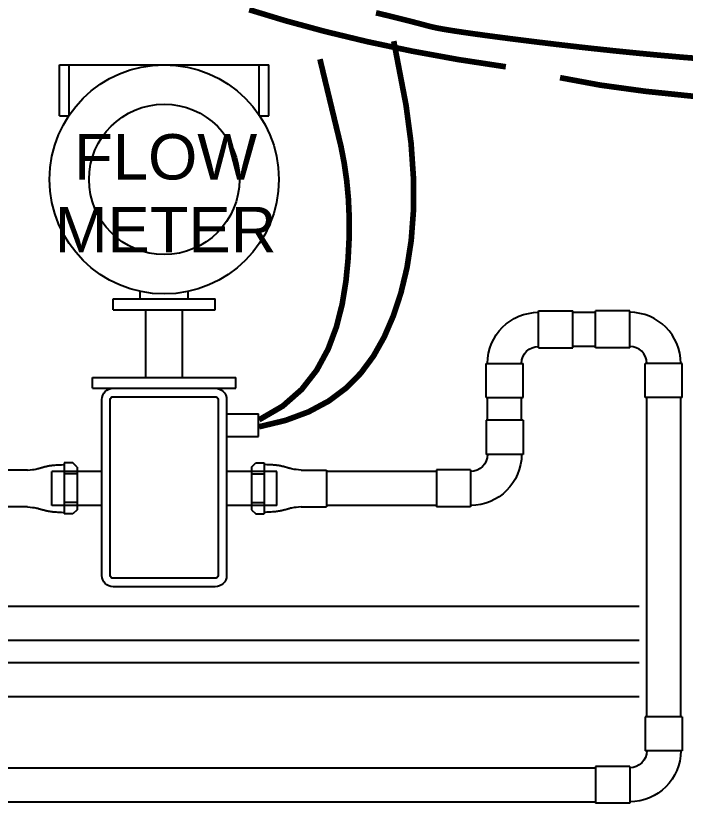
# Model space of a CAD drawing. Header units: inches. Extents: x -1574 to 492, y -294 to 234.
# Drawn here: x -725.26 to -710.51, y -174 to -156.64 of the extents above; entities that cross this region are included whole.
import ezdxf
from ezdxf.enums import TextEntityAlignment as Align

# ---------------------------------------------------------------- set-up
doc = ezdxf.new("R2010")
doc.units = ezdxf.units.IN
doc.header["$MEASUREMENT"] = 0
doc.layers.add('EXTERIOR ELEC EQUIP', color=190, linetype='Continuous')
doc.layers.add('EXTERIOR PLUMB EQUIP', color=250, linetype='Continuous')
doc.styles.get("Standard").update_dxf_attribs({"font": 'ARIAL.TTF'})

# ---------------------------------------------------------------- blocks, each defined once
blk = doc.blocks.new('90ELL')
at = {"linetype": 'Continuous'}
for p, q in [((-0.271, 0), (-0.271, -0.5)), ((-0.271, 0), (0.271, 0)), ((0.271, 0), (0.271, -0.5)), ((-0.271, -0.5), (0.271, -0.5)), ((0.5, -0.729), (1, -0.729)), ((0.5, -0.729), (0.5, -1.271)), ((1, -0.729), (1, -1.271)), ((0.5, -1.271), (1, -1.271))]:
    blk.add_line(p, q, dxfattribs=at)
for radius in [0.75, 0.25]:
    blk.add_arc((0.5, -0.5), radius, 180, 270, dxfattribs=at)
blk = doc.blocks.new('FTG MALE')
at = {"linetype": 'Continuous'}
for p, q in [((0.039, -0.625), (-0.086, -0.625)), ((-0.086, -0.625), (-0.086, -1.375)), ((0.102, -0.688), (0.039, -0.625)), ((0.102, -0.688), (0.102, -1.313)), ((-0.628, -0.729), (-1, -0.729)), ((-1, -0.729), (-1, -1.271)), ((0.102, -0.783), (-0.086, -0.783)), ((-0.628, -1.271), (-1, -1.271)), ((0.102, -1.208), (-0.086, -1.208)), ((0.039, -1.375), (-0.086, -1.375)), ((0.102, -1.313), (0.039, -1.375))]:
    blk.add_line(p, q, dxfattribs=at)
for points in [[(-0.628, -0.729), (-0.587, -0.726), (-0.553, -0.722), (-0.526, -0.719), (-0.504, -0.715), (-0.487, -0.712), (-0.473, -0.709), (-0.462, -0.706), (-0.452, -0.703), (-0.443, -0.701), (-0.434, -0.698), (-0.426, -0.696), (-0.418, -0.693), (-0.41, -0.691), (-0.402, -0.689), (-0.394, -0.686), (-0.386, -0.684), (-0.377, -0.682), (-0.369, -0.679), (-0.36, -0.677), (-0.351, -0.675), (-0.342, -0.673), (-0.333, -0.671), (-0.325, -0.669), (-0.316, -0.668), (-0.308, -0.666), (-0.301, -0.665), (-0.293, -0.664), (-0.286, -0.663), (-0.279, -0.662), (-0.271, -0.661), (-0.263, -0.66), (-0.255, -0.66), (-0.246, -0.659), (-0.235, -0.657), (-0.222, -0.656), (-0.206, -0.655), (-0.185, -0.654), (-0.158, -0.652), (-0.126, -0.651), (-0.086, -0.649)], [(-0.628, -1.271), (-0.587, -1.275), (-0.553, -1.278), (-0.526, -1.282), (-0.504, -1.285), (-0.487, -1.288), (-0.473, -1.291), (-0.462, -1.294), (-0.452, -1.297), (-0.443, -1.3), (-0.434, -1.302), (-0.426, -1.305), (-0.418, -1.307), (-0.41, -1.31), (-0.402, -1.312), (-0.394, -1.314), (-0.386, -1.316), (-0.377, -1.319), (-0.369, -1.321), (-0.36, -1.323), (-0.351, -1.325), (-0.342, -1.327), (-0.333, -1.329), (-0.325, -1.331), (-0.316, -1.333), (-0.308, -1.334), (-0.301, -1.335), (-0.293, -1.336), (-0.286, -1.337), (-0.279, -1.338), (-0.271, -1.339), (-0.263, -1.34), (-0.255, -1.341), (-0.246, -1.342), (-0.235, -1.343), (-0.222, -1.344), (-0.206, -1.345), (-0.185, -1.347), (-0.158, -1.348), (-0.126, -1.35), (-0.086, -1.351)]]:
    blk.add_lwpolyline(points, dxfattribs=at)
blk = doc.blocks.new('FLOWMTR')
for p, q in [((-2.305, 11.505), (2.305, 11.505)), ((-2.305, 10.38), (-2.305, 11.505)), ((-2.095, 10.38), (-2.095, 11.505)), ((2.095, 10.38), (2.095, 11.505)), ((2.305, 10.38), (2.305, 11.505)), ((-2.305, 10.38), (-2.121, 10.38)), ((2.121, 10.38), (2.305, 10.38)), ((-0.529, 6.345), (-0.529, 6.51)), ((0.529, 6.345), (0.529, 6.51)), ((-1.125, 6.345), (1.125, 6.345)), ((-1.125, 6.107), (-1.125, 6.345)), ((1.125, 6.107), (1.125, 6.345)), ((-1.125, 6.107), (1.125, 6.107)), ((-0.406, 4.613), (-0.406, 6.107)), ((0.406, 4.613), (0.406, 6.107)), ((-1.58, 4.375), (-1.58, 4.613)), ((-1.58, 4.613), (1.58, 4.613)), ((1.58, 4.375), (1.58, 4.613)), ((-1.58, 4.375), (1.58, 4.375)), ((1.375, 3.815), (2.075, 3.815)), ((2.075, 3.315), (2.075, 3.815)), ((1.375, 3.315), (2.075, 3.315)), ((-2.48, 1.791), (-2.48, 2.541)), ((-1.375, 2.541), (-2.48, 2.541)), ((2.48, 2.541), (1.375, 2.541)), ((2.48, 1.791), (2.48, 2.541)), ((-1.375, 1.791), (-2.48, 1.791)), ((2.48, 1.791), (1.375, 1.791))]:
    blk.add_line(p, q)
for points in [[(1.125, 0), (-1.125, 0, -0.414214), (-1.375, 0.25), (-1.375, 4.125, -0.414214), (-1.125, 4.375), (1.125, 4.375, -0.414214), (1.375, 4.125), (1.375, 0.25, -0.414214)], [(1.125, 0.188), (-1.125, 0.188, -0.414214), (-1.188, 0.25), (-1.188, 4.125, -0.414214), (-1.125, 4.188), (1.125, 4.188, -0.414214), (1.188, 4.125), (1.188, 0.25, -0.414214)]]:
    blk.add_lwpolyline(points, format="xyb", close=True)
for radius in [2.526, 1.657]:
    blk.add_circle((0, 8.979), radius)

msp = doc.modelspace()

# ---------------------------------------------------------------- linework, layer by layer
at = {"layer": 'EXTERIOR ELEC EQUIP', "const_width": 0.125}
for points in [[(-720.11988, -156.51103), (-719.31984, -156.75386), (-718.4503, -156.98979), (-717.52067, -157.21403), (-716.54035, -157.4218), (-715.51877, -157.6083), (-714.46532, -157.76875)], [(-719.90182, -165.54861), (-719.38144, -165.24651), (-718.96197, -164.87738), (-718.63227, -164.45461), (-718.38121, -163.99155), (-718.19766, -163.50157), (-718.07048, -162.99805), (-717.98855, -162.49434), (-717.94073, -162.00383), (-717.91751, -161.5373), (-717.91584, -161.09527), (-717.93427, -160.67566), (-717.97138, -160.27642), (-718.02572, -159.89548), (-718.09586, -159.53079), (-718.56121, -157.60056)], [(-695.21986, -158.48687), (-696.78573, -158.59625), (-698.16784, -158.67548), (-699.40238, -158.72808), (-700.52554, -158.75754), (-701.57352, -158.76738), (-702.58251, -158.76109), (-703.58869, -158.74219), (-704.62825, -158.71417), (-705.7272, -158.67943), (-706.87075, -158.63585), (-708.03394, -158.58022), (-709.1918, -158.5093), (-710.31936, -158.41989), (-711.39165, -158.30874), (-712.38371, -158.17263), (-713.27056, -158.00835)]]:
    msp.add_lwpolyline(points, dxfattribs=at)
at = {"layer": 'EXTERIOR ELEC EQUIP', "color": 60, "const_width": 0.125}
for points in [[(-717.3258, -156.5794), (-717.28634, -156.5887), (-717.24678, -156.59806), (-717.20713, -156.60749), (-717.16739, -156.61699), (-717.12756, -156.62656), (-717.08765, -156.6362), (-717.04765, -156.6459), (-717.00757, -156.65566), (-716.96742, -156.6655), (-716.92719, -156.6754), (-716.88688, -156.68536), (-716.8465, -156.6954), (-716.80606, -156.70549), (-716.76554, -156.71565), (-716.72496, -156.72588), (-716.68432, -156.73616), (-716.64362, -156.74651), (-716.60286, -156.75693), (-716.56205, -156.76741), (-716.52118, -156.77795), (-716.48027, -156.78854), (-716.43941, -156.79918), (-716.39867, -156.80983), (-716.35816, -156.82046), (-716.31796, -156.83106), (-716.27817, -156.8416), (-716.23887, -156.85206), (-716.20017, -156.8624), (-716.16159, -156.87267), (-716.12053, -156.88318), (-716.07383, -156.89429), (-716.01832, -156.90638), (-715.95083, -156.91982), (-715.86821, -156.93496), (-715.76729, -156.95219), (-715.64491, -156.97188), (-715.49836, -156.99432), (-715.3267, -157.01955), (-715.12947, -157.04752), (-714.90618, -157.07819), (-714.65637, -157.11152), (-714.37954, -157.14748), (-714.07523, -157.18602), (-713.74296, -157.2271), (-713.38236, -157.2706), (-712.99348, -157.31606), (-712.5765, -157.36292), (-712.13157, -157.41065), (-711.65885, -157.45869), (-711.15852, -157.5065), (-710.63074, -157.55354), (-710.07567, -157.59925)], [(-719.90182, -165.70173), (-719.3198, -165.56193), (-718.81068, -165.37288), (-718.36834, -165.13555), (-717.9867, -164.85094), (-717.65963, -164.52004), (-717.38104, -164.14383), (-717.14482, -163.7233), (-716.94487, -163.25943), (-716.77688, -162.75244), (-716.64372, -162.19942), (-716.55005, -161.5967), (-716.50056, -160.94059), (-716.4999, -160.22742), (-716.55275, -159.45351), (-716.66377, -158.61518), (-716.93455, -157.20342)]]:
    msp.add_lwpolyline(points, dxfattribs=at)
at = {"layer": 'EXTERIOR PLUMB EQUIP'}
for p, q in [((-712.48636, -163.18384), (-712.99194, -163.18384)), ((-712.48636, -163.93384), (-712.99194, -163.93384)), ((-714.86833, -165.5601), (-714.86833, -165.05452)), ((-714.11833, -165.5601), (-714.11833, -165.05452)), ((-711.35997, -172.09252), (-711.35997, -165.05452)), ((-710.60997, -172.09252), (-710.60997, -165.05452)), ((-715.99254, -166.68795), (-718.41736, -166.68795)), ((-715.99254, -167.43795), (-718.41736, -167.43795)), ((-726.7946, -169.65296), (-711.52659, -169.65296)), ((-726.7946, -170.40296), (-711.52659, -170.40296)), ((-730.80934, -170.89906), (-711.52659, -170.89906)), ((-730.80934, -171.64906), (-711.52659, -171.64906)), ((-731.39875, -173.22036), (-712.48636, -173.22036)), ((-731.39875, -173.97036), (-712.48636, -173.97036))]:
    msp.add_line(p, q, dxfattribs=at)

# ---------------------------------------------------------------- block references
msp.add_blockref('FLOWMTR', (-721.99203, -169.22895), dxfattribs=at)
at = {"layer": 'EXTERIOR PLUMB EQUIP', "yscale": 1.5, "zscale": 1.5, "rotation": 180}
for p, xscale in [((-714.49224, -165.05452), -1.5), ((-710.98606, -165.05452), 1.5)]:
    msp.add_blockref('90ELL', p, dxfattribs=dict(at, xscale=xscale))
at = {"layer": 'EXTERIOR PLUMB EQUIP', "yscale": 1.5, "zscale": 1.5}
for name, p, xscale in [('90ELL', (-714.49224, -165.5601), -1.5), ('FTG MALE', (-724.06639, -165.56179), 1.5), ('FTG MALE', (-719.91766, -165.56179), -1.5), ('90ELL', (-710.98606, -172.09252), -1.5)]:
    msp.add_blockref(name, p, dxfattribs=dict(at, xscale=xscale))

# ---------------------------------------------------------------- texts
at = {"layer": 'EXTERIOR PLUMB EQUIP'}
for s, p in [('FLOW', (-721.96184, -160.25292)), ('METER', (-721.96184, -161.85592))]:
    msp.add_text(s, height=1, dxfattribs=at).set_placement(p, align=Align.CENTER)

doc.saveas('drawing.dxf')
